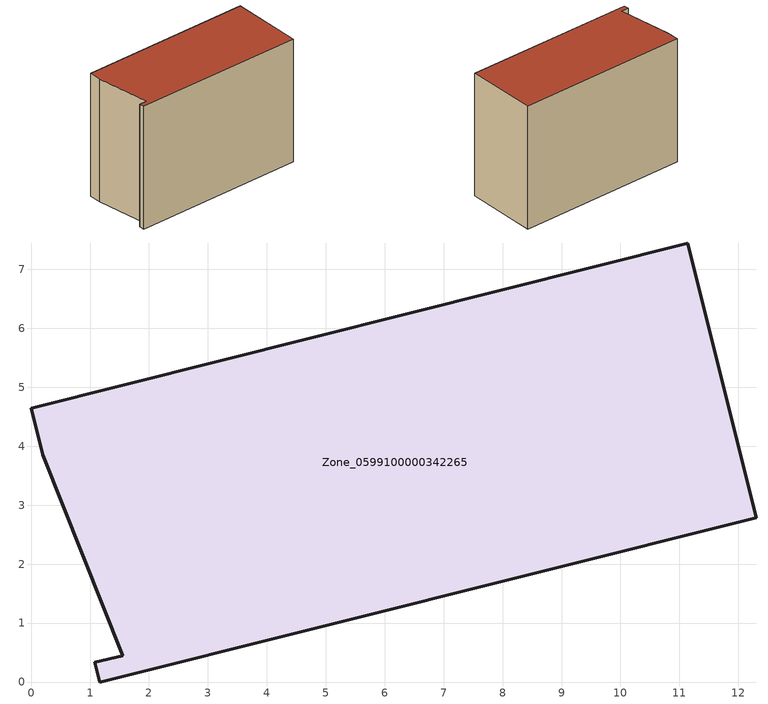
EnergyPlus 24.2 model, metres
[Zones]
Zone_0599100000342265
 floor ground (C_G): 1.08,0.34 1.55,0.45 0.2,3.86 0,4.65 11.14,7.45 12.31,2.79 1.17,0 z0
 wall outside (C_F): 1.17,0 12.31,2.79 11.14,7.45 0,4.65 0.2,3.86 1.55,0.45 1.08,0.34 1.17,0 z0:8.44
 roof outside (C_R): 1.55,0.45 1.08,0.34 1.17,0 12.31,2.79 11.14,7.45 0,4.65 0.2,3.86 z8.44
[BUILDING]
Pand.0599100000342265: North Axis=0; Terrain=City; Loads Convergence Tolerance Value=0.04; Temperature Convergence Tolerance Value=0.4; Solar Distribution=FullExterior; Maximum Number of Warmup Days=25; Minimum Number of Warmup Days=1
[Site:Location]
Rotterdam.The.Hague.AP_ZH_NLD Design_Conditions: Latitude=51.96; Longitude=4.45; Time Zone=1; Elevation=-4.5
[SITE:GROUNDTEMPERATURE:BUILDINGSURFACE]
18, 18, 18, 18, 18, 18, 18, 18, 18, 18, 18, 18
[MATERIAL] Thermal Absorptance=0.9; Solar Absorptance=0.7; Visible Absorptance=0.7
Name | Roughness | Thickness | Conductivity | Density | Specific Heat
G.TI.1992-2005 | MediumSmooth | 0.15 | 0.06 | 540 | 1210
F.TI.1992-2005 | Rough | 0.3 | 0.12 | 1920 | 840
R.TI.1992-2005 | MediumRough | 0.2 | 0.08 | 1500 | 1000
[CONSTRUCTION]
C_G: G.TI.1992-2005
C_F: F.TI.1992-2005
C_R: R.TI.1992-2005
[ZONE]
Zone_0599100000342265: Type=1; Multiplier=1; Ceiling Height=Autocalculate; Volume=Autocalculate; Floor Area=autocalculate; Part of Total Floor Area=Yes
[ZONEINFILTRATION:DESIGNFLOWRATE]
Infil_Zone_0599100000342265: Zone or ZoneList or Space or SpaceList=Zone_0599100000342265; Schedule=AlwaysOn; Design Flow Rate Calculation Method=Flow/Area; Flow Rate per Floor Area=0.0015; Constant Term Coefficient=1; Temperature Term Coefficient=0; Velocity Term Coefficient=0; Velocity Squared Term Coefficient=0
[HVACTEMPLATE:ZONE:IDEALLOADSAIRSYSTEM]
Zone_0599100000342265: Maximum Heating Supply Air Temperature=50; Minimum Cooling Supply Air Temperature=13; Maximum Heating Supply Air Humidity Ratio=0.0156; Minimum Cooling Supply Air Humidity Ratio=0.0077; Heating Limit=NoLimit; Cooling Limit=NoLimit; Dehumidification Control Type=ConstantSensibleHeatRatio; Cooling Sensible Heat Ratio=0.7; Dehumidification Setpoint=60; Humidification Control Type=None; Humidification Setpoint=30; Outdoor Air Method=None; Outdoor Air Flow Rate per Person=0.00944; Outdoor Air Flow Rate per Zone Floor Area=0; Outdoor Air Flow Rate per Zone=0; Demand Controlled Ventilation Type=None; Outdoor Air Economizer Type=NoEconomizer; Heat Recovery Type=None; Sensible Heat Recovery Effectiveness=0.7; Latent Heat Recovery Effectiveness=0.65
[ZONECONTROL:THERMOSTAT]
ThermostatControl_Zone_0599100000342265: Zone or ZoneList=Zone_0599100000342265; Control Type Schedule=DualSetpointControlType; Control 1=Thermostat_Zone_0599100000342265; Temperature Difference Between Cutout And Setpoint=0
[THERMOSTATSETPOINT:DUALSETPOINT]
Thermostat_Zone_0599100000342265: Heating Setpoint Temperature Schedule=HeatingSetpoint_Zone_0599100000342265; Cooling Setpoint Temperature Schedule=CoolingSetpoint_Zone_0599100000342265
[SCHEDULE:COMPACT]
HeatingSetpoint_Zone_0599100000342265: Through: 12/31, For: AllDays, Until: 24:00, 21
CoolingSetpoint_Zone_0599100000342265: Through: 12/31, For: AllDays, Until: 24:00, 24
DualSetpointControlType: Through: 12/31, For: AllDays, Until: 24:00, 4
AlwaysOn: Through: 12/31, For: AllDays, Until: 24:00, 1
